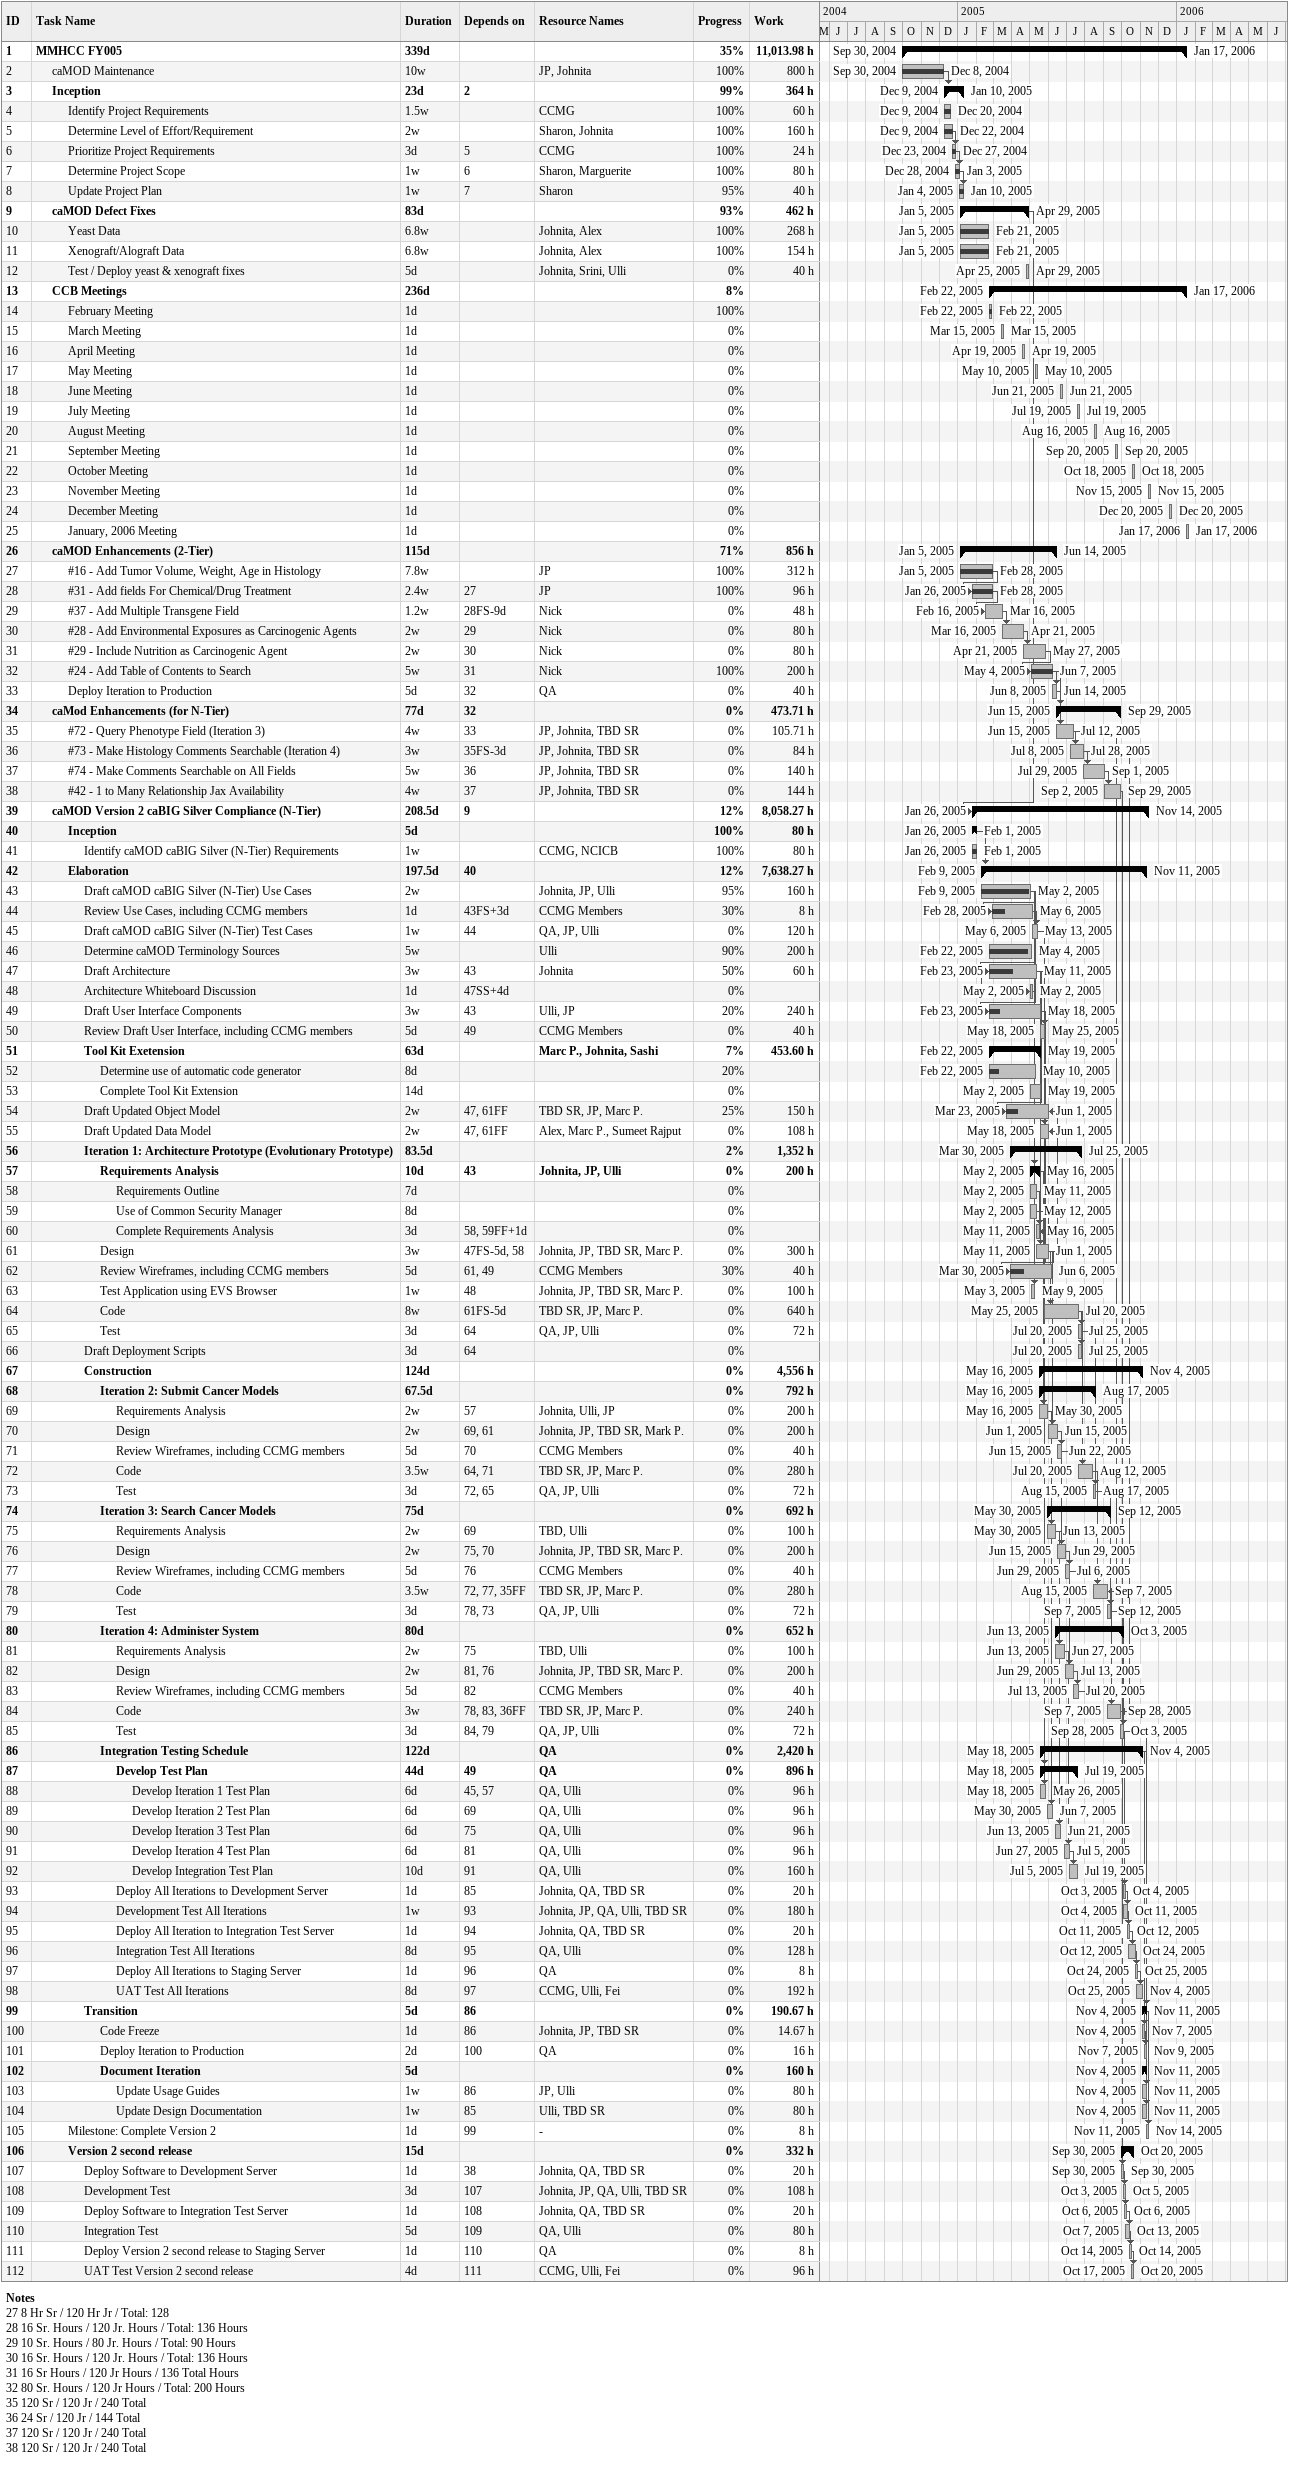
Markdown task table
| ID | Level | Task | Duration | Start | Finish | Predecessors | Resources | % complete | Work (h) |
|---|---|---|---|---|---|---|---|---|---|
| 1 | 1 | **MMHCC FY005** | 339d | 2004-09-30 | 2006-01-17 |  |  | 35 | 11013.98 |
| 2 | 2 | caMOD Maintenance | 10w | 2004-09-30 | 2004-12-08 |  | JP, Johnita | 100 | 800 |
| 3 | 2 | **Inception** | 23d | 2004-12-09 | 2005-01-10 | 2 |  | 99 | 364 |
| 4 | 3 | Identify Project Requirements | 1.5w | 2004-12-09 | 2004-12-20 |  | CCMG | 100 | 60 |
| 5 | 3 | Determine Level of Effort/Requirement | 2w | 2004-12-09 | 2004-12-22 |  | Sharon, Johnita | 100 | 160 |
| 6 | 3 | Prioritize Project Requirements | 3d | 2004-12-23 | 2004-12-27 | 5 | CCMG | 100 | 24 |
| 7 | 3 | Determine Project Scope | 1w | 2004-12-28 | 2005-01-03 | 6 | Sharon, Marguerite | 100 | 80 |
| 8 | 3 | Update Project Plan | 1w | 2005-01-04 | 2005-01-10 | 7 | Sharon | 95 | 40 |
| 9 | 2 | **caMOD Defect Fixes** | 83d | 2005-01-05 | 2005-04-29 |  |  | 93 | 462 |
| 10 | 3 | Yeast Data | 6.8w | 2005-01-05 | 2005-02-21 |  | Johnita, Alex | 100 | 268 |
| 11 | 3 | Xenograft/Alograft Data | 6.8w | 2005-01-05 | 2005-02-21 |  | Johnita, Alex | 100 | 154 |
| 12 | 3 | Test / Deploy yeast & xenograft fixes | 5d | 2005-04-25 | 2005-04-29 |  | Johnita, Srini, Ulli | 0 | 40 |
| 13 | 2 | **CCB Meetings** | 236d | 2005-02-22 | 2006-01-17 |  |  | 8 |  |
| 14 | 3 | February Meeting | 1d | 2005-02-22 | 2005-02-22 |  |  | 100 |  |
| 15 | 3 | March Meeting | 1d | 2005-03-15 | 2005-03-15 |  |  | 0 |  |
| 16 | 3 | April Meeting | 1d | 2005-04-19 | 2005-04-19 |  |  | 0 |  |
| 17 | 3 | May Meeting | 1d | 2005-05-10 | 2005-05-10 |  |  | 0 |  |
| 18 | 3 | June Meeting | 1d | 2005-06-21 | 2005-06-21 |  |  | 0 |  |
| 19 | 3 | July Meeting | 1d | 2005-07-19 | 2005-07-19 |  |  | 0 |  |
| 20 | 3 | August Meeting | 1d | 2005-08-16 | 2005-08-16 |  |  | 0 |  |
| 21 | 3 | September Meeting | 1d | 2005-09-20 | 2005-09-20 |  |  | 0 |  |
| 22 | 3 | October Meeting | 1d | 2005-10-18 | 2005-10-18 |  |  | 0 |  |
| 23 | 3 | November Meeting | 1d | 2005-11-15 | 2005-11-15 |  |  | 0 |  |
| 24 | 3 | December Meeting | 1d | 2005-12-20 | 2005-12-20 |  |  | 0 |  |
| 25 | 3 | January, 2006 Meeting | 1d | 2006-01-17 | 2006-01-17 |  |  | 0 |  |
| 26 | 2 | **caMOD Enhancements (2-Tier)** | 115d | 2005-01-05 | 2005-06-14 |  |  | 71 | 856 |
| 27 | 3 | #16 - Add Tumor Volume, Weight, Age in Histology | 7.8w | 2005-01-05 | 2005-02-28 |  | JP | 100 | 312 |
| 28 | 3 | #31 - Add fields For Chemical/Drug Treatment | 2.4w | 2005-01-26 | 2005-02-28 | 27 | JP | 100 | 96 |
| 29 | 3 | #37 - Add Multiple Transgene Field | 1.2w | 2005-02-16 | 2005-03-16 | 28FS-9d | Nick | 0 | 48 |
| 30 | 3 | #28 - Add Environmental Exposures as Carcinogenic Agents | 2w | 2005-03-16 | 2005-04-21 | 29 | Nick | 0 | 80 |
| 31 | 3 | #29 - Include Nutrition as Carcinogenic Agent | 2w | 2005-04-21 | 2005-05-27 | 30 | Nick | 0 | 80 |
| 32 | 3 | #24 - Add Table of Contents to Search | 5w | 2005-05-04 | 2005-06-07 | 31 | Nick | 100 | 200 |
| 33 | 3 | Deploy Iteration to Production | 5d | 2005-06-08 | 2005-06-14 | 32 | QA | 0 | 40 |
| 34 | 2 | **caMod Enhancements (for N-Tier)** | 77d | 2005-06-15 | 2005-09-29 | 32 |  | 0 | 473.71 |
| 35 | 3 | #72 - Query Phenotype Field (Iteration 3) | 4w | 2005-06-15 | 2005-07-12 | 33 | JP, Johnita, TBD SR | 0 | 105.71 |
| 36 | 3 | #73 - Make Histology Comments Searchable (Iteration 4) | 3w | 2005-07-08 | 2005-07-28 | 35FS-3d | JP, Johnita, TBD SR | 0 | 84 |
| 37 | 3 | #74 - Make Comments Searchable on All Fields | 5w | 2005-07-29 | 2005-09-01 | 36 | JP, Johnita, TBD SR | 0 | 140 |
| 38 | 3 | #42 - 1 to Many Relationship Jax Availability | 4w | 2005-09-02 | 2005-09-29 | 37 | JP, Johnita, TBD SR | 0 | 144 |
| 39 | 2 | **caMOD Version 2 caBIG Silver Compliance (N-Tier)** | 208.5d | 2005-01-26 | 2005-11-14 | 9 |  | 12 | 8058.27 |
| 40 | 3 | **Inception** | 5d | 2005-01-26 | 2005-02-01 |  |  | 100 | 80 |
| 41 | 4 | Identify caMOD caBIG Silver (N-Tier) Requirements | 1w | 2005-01-26 | 2005-02-01 |  | CCMG, NCICB | 100 | 80 |
| 42 | 3 | **Elaboration** | 197.5d | 2005-02-09 | 2005-11-11 | 40 |  | 12 | 7638.27 |
| 43 | 4 | Draft caMOD caBIG Silver (N-Tier) Use Cases | 2w | 2005-02-09 | 2005-05-02 |  | Johnita, JP, Ulli | 95 | 160 |
| 44 | 4 | Review Use Cases, including CCMG members | 1d | 2005-02-28 | 2005-05-06 | 43FS+3d | CCMG Members | 30 | 8 |
| 45 | 4 | Draft caMOD caBIG Silver (N-Tier) Test Cases | 1w | 2005-05-06 | 2005-05-13 | 44 | QA, JP, Ulli | 0 | 120 |
| 46 | 4 | Determine caMOD Terminology Sources | 5w | 2005-02-22 | 2005-05-04 |  | Ulli | 90 | 200 |
| 47 | 4 | Draft Architecture | 3w | 2005-02-23 | 2005-05-11 | 43 | Johnita | 50 | 60 |
| 48 | 4 | Architecture Whiteboard Discussion | 1d | 2005-05-02 | 2005-05-02 | 47SS+4d |  | 0 |  |
| 49 | 4 | Draft User Interface Components | 3w | 2005-02-23 | 2005-05-18 | 43 | Ulli, JP | 20 | 240 |
| 50 | 4 | Review Draft User Interface, including CCMG members | 5d | 2005-05-18 | 2005-05-25 | 49 | CCMG Members | 0 | 40 |
| 51 | 4 | **Tool Kit Exetension** | 63d | 2005-02-22 | 2005-05-19 |  | Marc P., Johnita, Sashi | 7 | 453.60 |
| 52 | 5 | Determine use of automatic code generator | 8d | 2005-02-22 | 2005-05-10 |  |  | 20 |  |
| 53 | 5 | Complete Tool Kit Extension | 14d | 2005-05-02 | 2005-05-19 |  |  | 0 |  |
| 54 | 4 | Draft Updated Object Model | 2w | 2005-03-23 | 2005-06-01 | 47, 61FF | TBD SR, JP, Marc P. | 25 | 150 |
| 55 | 4 | Draft Updated Data Model | 2w | 2005-05-18 | 2005-06-01 | 47, 61FF | Alex, Marc P., Sumeet Rajput | 0 | 108 |
| 56 | 4 | **Iteration 1: Architecture Prototype (Evolutionary Prototype)** | 83.5d | 2005-03-30 | 2005-07-25 |  |  | 2 | 1352 |
| 57 | 5 | **Requirements Analysis** | 10d | 2005-05-02 | 2005-05-16 | 43 | Johnita, JP, Ulli | 0 | 200 |
| 58 | 6 | Requirements Outline | 7d | 2005-05-02 | 2005-05-11 |  |  | 0 |  |
| 59 | 6 | Use of Common Security Manager | 8d | 2005-05-02 | 2005-05-12 |  |  | 0 |  |
| 60 | 6 | Complete Requirements Analysis | 3d | 2005-05-11 | 2005-05-16 | 58, 59FF+1d |  | 0 |  |
| 61 | 5 | Design | 3w | 2005-05-11 | 2005-06-01 | 47FS-5d, 58 | Johnita, JP, TBD SR, Marc P. | 0 | 300 |
| 62 | 5 | Review Wireframes, including CCMG members | 5d | 2005-03-30 | 2005-06-06 | 61, 49 | CCMG Members | 30 | 40 |
| 63 | 5 | Test Application using EVS Browser | 1w | 2005-05-03 | 2005-05-09 | 48 | Johnita, JP, TBD SR, Marc P. | 0 | 100 |
| 64 | 5 | Code | 8w | 2005-05-25 | 2005-07-20 | 61FS-5d | TBD SR, JP, Marc P. | 0 | 640 |
| 65 | 5 | Test | 3d | 2005-07-20 | 2005-07-25 | 64 | QA, JP, Ulli | 0 | 72 |
| 66 | 4 | Draft Deployment Scripts | 3d | 2005-07-20 | 2005-07-25 | 64 |  | 0 |  |
| 67 | 4 | **Construction** | 124d | 2005-05-16 | 2005-11-04 |  |  | 0 | 4556 |
| 68 | 5 | **Iteration 2: Submit Cancer Models** | 67.5d | 2005-05-16 | 2005-08-17 |  |  | 0 | 792 |
| 69 | 6 | Requirements Analysis | 2w | 2005-05-16 | 2005-05-30 | 57 | Johnita, Ulli, JP | 0 | 200 |
| 70 | 6 | Design | 2w | 2005-06-01 | 2005-06-15 | 69, 61 | Johnita, JP, TBD SR, Mark P. | 0 | 200 |
| 71 | 6 | Review Wireframes, including CCMG members | 5d | 2005-06-15 | 2005-06-22 | 70 | CCMG Members | 0 | 40 |
| 72 | 6 | Code | 3.5w | 2005-07-20 | 2005-08-12 | 64, 71 | TBD SR, JP, Marc P. | 0 | 280 |
| 73 | 6 | Test | 3d | 2005-08-15 | 2005-08-17 | 72, 65 | QA, JP, Ulli | 0 | 72 |
| 74 | 5 | **Iteration 3: Search Cancer Models** | 75d | 2005-05-30 | 2005-09-12 |  |  | 0 | 692 |
| 75 | 6 | Requirements Analysis | 2w | 2005-05-30 | 2005-06-13 | 69 | TBD, Ulli | 0 | 100 |
| 76 | 6 | Design | 2w | 2005-06-15 | 2005-06-29 | 75, 70 | Johnita, JP, TBD SR, Marc P. | 0 | 200 |
| 77 | 6 | Review Wireframes, including CCMG members | 5d | 2005-06-29 | 2005-07-06 | 76 | CCMG Members | 0 | 40 |
| 78 | 6 | Code | 3.5w | 2005-08-15 | 2005-09-07 | 72, 77, 35FF | TBD SR, JP, Marc P. | 0 | 280 |
| 79 | 6 | Test | 3d | 2005-09-07 | 2005-09-12 | 78, 73 | QA, JP, Ulli | 0 | 72 |
| 80 | 5 | **Iteration 4: Administer System** | 80d | 2005-06-13 | 2005-10-03 |  |  | 0 | 652 |
| 81 | 6 | Requirements Analysis | 2w | 2005-06-13 | 2005-06-27 | 75 | TBD, Ulli | 0 | 100 |
| 82 | 6 | Design | 2w | 2005-06-29 | 2005-07-13 | 81, 76 | Johnita, JP, TBD SR, Marc P. | 0 | 200 |
| 83 | 6 | Review Wireframes, including CCMG members | 5d | 2005-07-13 | 2005-07-20 | 82 | CCMG Members | 0 | 40 |
| 84 | 6 | Code | 3w | 2005-09-07 | 2005-09-28 | 78, 83, 36FF | TBD SR, JP, Marc P. | 0 | 240 |
| 85 | 6 | Test | 3d | 2005-09-28 | 2005-10-03 | 84, 79 | QA, JP, Ulli | 0 | 72 |
| 86 | 5 | **Integration Testing Schedule** | 122d | 2005-05-18 | 2005-11-04 |  | QA | 0 | 2420 |
| 87 | 6 | **Develop Test Plan** | 44d | 2005-05-18 | 2005-07-19 | 49 | QA | 0 | 896 |
| 88 | 7 | Develop Iteration 1 Test Plan | 6d | 2005-05-18 | 2005-05-26 | 45, 57 | QA, Ulli | 0 | 96 |
| 89 | 7 | Develop Iteration 2 Test Plan | 6d | 2005-05-30 | 2005-06-07 | 69 | QA, Ulli | 0 | 96 |
| 90 | 7 | Develop Iteration 3 Test Plan | 6d | 2005-06-13 | 2005-06-21 | 75 | QA, Ulli | 0 | 96 |
| 91 | 7 | Develop Iteration 4 Test Plan | 6d | 2005-06-27 | 2005-07-05 | 81 | QA, Ulli | 0 | 96 |
| 92 | 7 | Develop Integration Test Plan | 10d | 2005-07-05 | 2005-07-19 | 91 | QA, Ulli | 0 | 160 |
| 93 | 6 | Deploy All Iterations to Development Server | 1d | 2005-10-03 | 2005-10-04 | 85 | Johnita, QA, TBD SR | 0 | 20 |
| 94 | 6 | Development Test All Iterations | 1w | 2005-10-04 | 2005-10-11 | 93 | Johnita, JP, QA, Ulli, TBD SR | 0 | 180 |
| 95 | 6 | Deploy All Iteration to Integration Test Server | 1d | 2005-10-11 | 2005-10-12 | 94 | Johnita, QA, TBD SR | 0 | 20 |
| 96 | 6 | Integration Test All Iterations | 8d | 2005-10-12 | 2005-10-24 | 95 | QA, Ulli | 0 | 128 |
| 97 | 6 | Deploy All Iterations to Staging Server | 1d | 2005-10-24 | 2005-10-25 | 96 | QA | 0 | 8 |
| 98 | 6 | UAT Test All Iterations | 8d | 2005-10-25 | 2005-11-04 | 97 | CCMG, Ulli, Fei | 0 | 192 |
| 99 | 4 | **Transition** | 5d | 2005-11-04 | 2005-11-11 | 86 |  | 0 | 190.67 |
| 100 | 5 | Code Freeze | 1d | 2005-11-04 | 2005-11-07 | 86 | Johnita, JP, TBD SR | 0 | 14.67 |
| 101 | 5 | Deploy Iteration to Production | 2d | 2005-11-07 | 2005-11-09 | 100 | QA | 0 | 16 |
| 102 | 5 | **Document Iteration** | 5d | 2005-11-04 | 2005-11-11 |  |  | 0 | 160 |
| 103 | 6 | Update Usage Guides | 1w | 2005-11-04 | 2005-11-11 | 86 | JP, Ulli | 0 | 80 |
| 104 | 6 | Update Design Documentation | 1w | 2005-11-04 | 2005-11-11 | 85 | Ulli, TBD SR | 0 | 80 |
| 105 | 3 | Milestone: Complete Version 2 | 1d | 2005-11-11 | 2005-11-14 | 99 | - | 0 | 8 |
| 106 | 3 | **Version 2 second release** | 15d | 2005-09-30 | 2005-10-20 |  |  | 0 | 332 |
| 107 | 4 | Deploy Software to Development Server | 1d | 2005-09-30 | 2005-09-30 | 38 | Johnita, QA, TBD SR | 0 | 20 |
| 108 | 4 | Development Test | 3d | 2005-10-03 | 2005-10-05 | 107 | Johnita, JP, QA, Ulli, TBD SR | 0 | 108 |
| 109 | 4 | Deploy Software to Integration Test Server | 1d | 2005-10-06 | 2005-10-06 | 108 | Johnita, QA, TBD SR | 0 | 20 |
| 110 | 4 | Integration Test | 5d | 2005-10-07 | 2005-10-13 | 109 | QA, Ulli | 0 | 80 |
| 111 | 4 | Deploy Version 2 second release to Staging Server | 1d | 2005-10-14 | 2005-10-14 | 110 | QA | 0 | 8 |
| 112 | 4 | UAT Test Version 2 second release | 4d | 2005-10-17 | 2005-10-20 | 111 | CCMG, Ulli, Fei | 0 | 96 |

Notes
- 27: 8 Hr Sr / 120 Hr Jr / Total: 128
- 28: 16 Sr. Hours / 120 Jr. Hours / Total: 136 Hours
- 29: 10 Sr. Hours / 80 Jr. Hours / Total: 90 Hours
- 30: 16 Sr. Hours / 120 Jr. Hours / Total: 136 Hours
- 31: 16 Sr Hours / 120 Jr Hours / 136 Total Hours
- 32: 80 Sr. Hours / 120 Jr Hours / Total: 200 Hours
- 35: 120 Sr / 120 Jr / 240 Total
- 36: 24 Sr / 120 Jr / 144 Total
- 37: 120 Sr / 120 Jr / 240 Total
- 38: 120 Sr / 120 Jr / 240 Total
